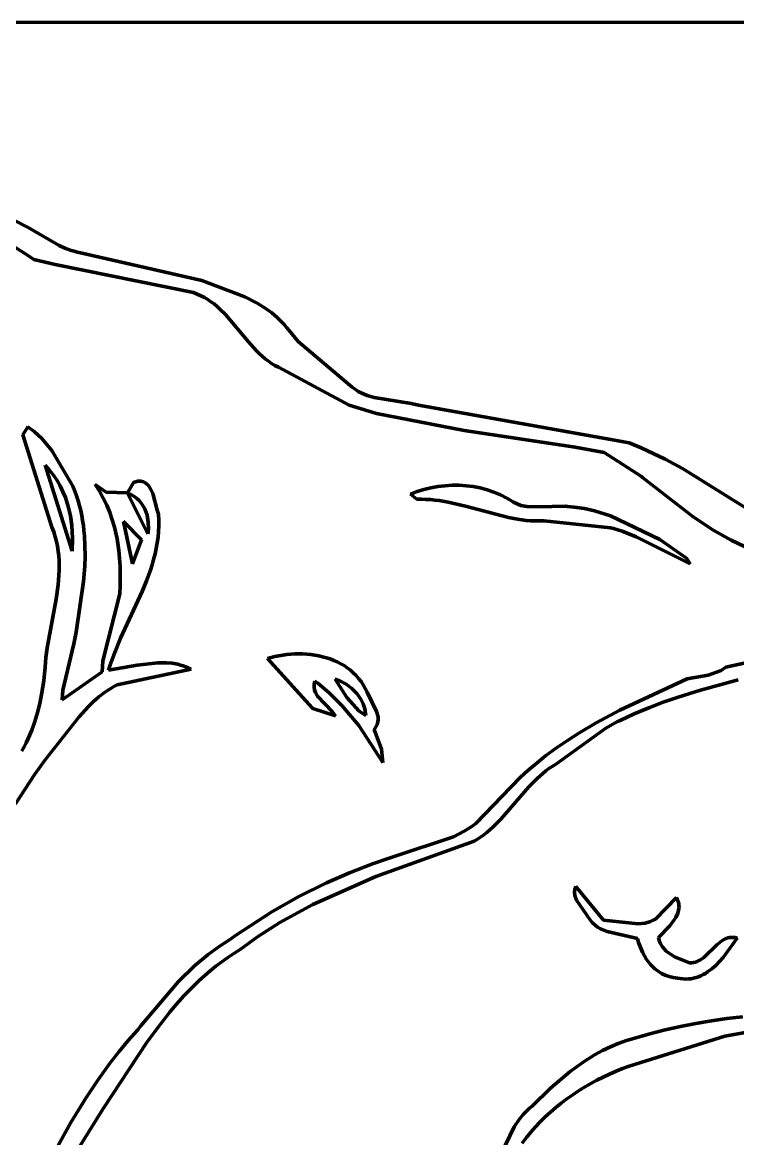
# Model space of a CAD drawing. Header units: millimetres. Extents: x 0 to 15.3, y 0 to 17.7.
# Drawn here: x 3.131 to 4.762, y 15.106 to 17.653 of the extents above; entities that cross this region are included whole.
import ezdxf

# ---------------------------------------------------------------- set-up
doc = ezdxf.new("R2010")
doc.units = ezdxf.units.MM
doc.layers.add('color#0a0a0aff', color=7, linetype='CONTINUOUS', lineweight=100)
doc.layers.add('color#ffffffff', color=7, linetype='CONTINUOUS', lineweight=100)

msp = doc.modelspace()

# ---------------------------------------------------------------- linework, layer by layer
at = {"layer": 'color#0a0a0aff'}
for p, q in [((3.1117, 17.2016), (3.1444, 17.1844)), ((3.1444, 17.1844), (3.215, 17.1436)), ((3.215, 17.1436), (3.2285, 17.1376)), ((3.1407, 17.1232), (3.1142, 17.1395)), ((3.1575, 17.1116), (3.1407, 17.1232)), ((3.2285, 17.1376), (3.2424, 17.1325)), ((3.2424, 17.1325), (3.2495, 17.1303)), ((3.2495, 17.1303), (3.2567, 17.1285)), ((3.2567, 17.1285), (3.2641, 17.1269)), ((3.2641, 17.1269), (3.5409, 17.0639)), ((3.2066, 17.1001), (3.1575, 17.1116)), ((3.5213, 17.036), (3.2066, 17.1001)), ((3.5409, 17.0639), (3.6386, 17.0268)), ((3.5301, 17.0328), (3.5213, 17.036)), ((3.5384, 17.0291), (3.5301, 17.0328)), ((3.5464, 17.025), (3.5384, 17.0291)), ((3.554, 17.0204), (3.5464, 17.025)), ((3.5613, 17.0154), (3.554, 17.0204)), ((3.5684, 17.0101), (3.5613, 17.0154)), ((3.6386, 17.0268), (3.667, 17.0119)), ((3.5752, 17.0044), (3.5684, 17.0101)), ((3.5818, 16.9985), (3.5752, 17.0044)), ((3.5943, 16.9858), (3.5818, 16.9985)), ((3.667, 17.0119), (3.6871, 16.9991)), ((3.6871, 16.9991), (3.6999, 16.9896)), ((3.6999, 16.9896), (3.7121, 16.9793)), ((3.6469, 16.9234), (3.5943, 16.9858)), ((3.7121, 16.9793), (3.7237, 16.9681)), ((3.7237, 16.9681), (3.7292, 16.9622)), ((3.7292, 16.9622), (3.7345, 16.956)), ((3.7345, 16.956), (3.7396, 16.9496)), ((3.7396, 16.9496), (3.7605, 16.9248)), ((3.6653, 16.9034), (3.6469, 16.9234)), ((3.7605, 16.9248), (3.8789, 16.8245)), ((3.6717, 16.8971), (3.6653, 16.9034)), ((3.6783, 16.8911), (3.6717, 16.8971)), ((3.6852, 16.8853), (3.6783, 16.8911)), ((3.6923, 16.8798), (3.6852, 16.8853)), ((3.6997, 16.8747), (3.6923, 16.8798)), ((3.7074, 16.87), (3.6997, 16.8747)), ((3.7154, 16.8657), (3.7074, 16.87)), ((3.8767, 16.779), (3.7154, 16.8657)), ((3.8789, 16.8245), (3.8833, 16.8207)), ((3.8833, 16.8207), (3.8878, 16.8171)), ((3.8878, 16.8171), (3.8972, 16.8108)), ((3.8972, 16.8108), (3.9071, 16.8056)), ((3.9071, 16.8056), (3.9173, 16.8013)), ((3.9173, 16.8013), (3.9333, 16.7964)), ((3.9333, 16.7964), (4.0178, 16.783)), ((3.9388, 16.7605), (3.8767, 16.779)), ((4.139, 16.7212), (3.9388, 16.7605)), ((4.0178, 16.783), (4.0342, 16.7795)), ((4.0342, 16.7795), (4.4815, 16.6997)), ((3.1326, 16.7115), (3.1437, 16.7297)), ((3.199, 16.5007), (3.1326, 16.7115)), ((3.1437, 16.7297), (3.1581, 16.719)), ((3.1581, 16.719), (3.1757, 16.7031)), ((4.3921, 16.6837), (4.139, 16.7212)), ((3.1757, 16.7031), (3.1988, 16.6762)), ((4.4815, 16.6997), (4.5145, 16.6932)), ((4.5145, 16.6932), (4.5423, 16.6817)), ((3.1988, 16.6762), (3.2467, 16.5941)), ((4.4578, 16.6713), (4.3921, 16.6837)), ((4.5427, 16.6165), (4.4578, 16.6713)), ((4.5423, 16.6817), (4.5697, 16.6692)), ((4.5697, 16.6692), (4.5966, 16.6559)), ((3.1837, 16.6422), (3.2448, 16.4464)), ((3.1936, 16.6312), (3.1837, 16.6422)), ((4.5966, 16.6559), (4.6363, 16.6346)), ((4.6363, 16.6346), (4.8276, 16.5152)), ((3.2026, 16.6196), (3.1936, 16.6312)), ((3.2106, 16.6075), (3.2026, 16.6196)), ((3.2178, 16.5949), (3.2106, 16.6075)), ((4.5456, 16.6143), (4.5427, 16.6165)), ((4.6609, 16.5241), (4.5456, 16.6143)), ((3.2241, 16.5818), (3.2178, 16.5949)), ((3.2467, 16.5941), (3.251, 16.5832)), ((3.251, 16.5832), (3.255, 16.5722)), ((3.3072, 16.5832), (3.2974, 16.5986)), ((3.2974, 16.5986), (3.3224, 16.5811)), ((3.316, 16.5674), (3.3072, 16.5832)), ((3.3713, 16.5796), (3.3856, 16.6033)), ((3.3856, 16.6033), (3.3899, 16.6047)), ((3.3899, 16.6047), (3.3939, 16.6055)), ((3.3939, 16.6055), (3.3977, 16.6059)), ((3.3977, 16.6059), (3.4012, 16.6058)), ((3.4012, 16.6058), (3.4045, 16.6052)), ((3.4045, 16.6052), (3.4076, 16.6042)), ((3.4076, 16.6042), (3.4105, 16.6029)), ((3.4105, 16.6029), (3.4132, 16.6012)), ((3.4132, 16.6012), (3.4156, 16.5991)), ((3.4156, 16.5991), (3.418, 16.5968)), ((3.418, 16.5968), (3.4201, 16.5942)), ((3.4201, 16.5942), (3.4239, 16.5882)), ((3.4239, 16.5882), (3.4287, 16.5779)), ((4.0164, 16.5763), (4.0316, 16.582)), ((4.0316, 16.582), (4.0471, 16.5867)), ((4.0471, 16.5867), (4.0629, 16.5906)), ((4.0629, 16.5906), (4.0789, 16.5935)), ((4.0789, 16.5935), (4.095, 16.5954)), ((4.095, 16.5954), (4.1112, 16.5964)), ((4.1112, 16.5964), (4.1274, 16.5965)), ((4.1274, 16.5965), (4.1435, 16.5955)), ((4.1435, 16.5955), (4.1595, 16.5934)), ((4.1595, 16.5934), (4.1754, 16.5904)), ((4.1754, 16.5904), (4.191, 16.5863)), ((4.191, 16.5863), (4.2063, 16.5811)), ((3.2296, 16.5684), (3.2241, 16.5818)), ((3.2362, 16.5477), (3.2296, 16.5684)), ((3.255, 16.5722), (3.2585, 16.5611)), ((3.2585, 16.5611), (3.2617, 16.5499)), ((3.3237, 16.5512), (3.316, 16.5674)), ((3.3224, 16.5811), (3.3713, 16.5796)), ((3.3715, 16.5781), (3.4174, 16.4857)), ((3.3789, 16.5753), (3.3715, 16.5781)), ((3.3857, 16.5716), (3.3789, 16.5753)), ((3.3919, 16.5671), (3.3857, 16.5716)), ((3.3974, 16.5618), (3.3919, 16.5671)), ((3.4046, 16.5528), (3.3974, 16.5618)), ((3.4287, 16.5779), (3.4391, 16.54)), ((4.0311, 16.5646), (4.0164, 16.5763)), ((4.0413, 16.5647), (4.0311, 16.5646)), ((4.0516, 16.5644), (4.0413, 16.5647)), ((4.0617, 16.5638), (4.0516, 16.5644)), ((4.0718, 16.5627), (4.0617, 16.5638)), ((4.0819, 16.5614), (4.0718, 16.5627)), ((4.1019, 16.5579), (4.0819, 16.5614)), ((4.1415, 16.5485), (4.1019, 16.5579)), ((4.2063, 16.5811), (4.2213, 16.5748)), ((4.2213, 16.5748), (4.2359, 16.5674)), ((4.2359, 16.5674), (4.243, 16.5633)), ((4.243, 16.5633), (4.247, 16.5604)), ((4.247, 16.5604), (4.2511, 16.5579)), ((4.2511, 16.5579), (4.2595, 16.5538)), ((3.2411, 16.5264), (3.2362, 16.5477)), ((3.2617, 16.5499), (3.2644, 16.5386)), ((3.2644, 16.5386), (3.2668, 16.5273)), ((3.3305, 16.5346), (3.3237, 16.5512)), ((3.3364, 16.5177), (3.3305, 16.5346)), ((3.4103, 16.5427), (3.4046, 16.5528)), ((3.4157, 16.5279), (3.4103, 16.5427)), ((3.4391, 16.54), (3.4417, 16.5304)), ((4.24, 16.5226), (4.1415, 16.5485)), ((4.2595, 16.5538), (4.2681, 16.5507)), ((4.2681, 16.5507), (4.2814, 16.548)), ((4.2814, 16.548), (4.3089, 16.5471)), ((4.3089, 16.5471), (4.3696, 16.5486)), ((4.3696, 16.5486), (4.3741, 16.548)), ((4.3741, 16.548), (4.3898, 16.5468)), ((4.3898, 16.5468), (4.413, 16.5435)), ((4.413, 16.5435), (4.4357, 16.5384)), ((4.4357, 16.5384), (4.4726, 16.5266)), ((3.2443, 16.5048), (3.2411, 16.5264)), ((3.2668, 16.5273), (3.2688, 16.5159)), ((3.2688, 16.5159), (3.2705, 16.5045)), ((3.3414, 16.5006), (3.3364, 16.5177)), ((3.3622, 16.5139), (3.3825, 16.4171)), ((3.4027, 16.4719), (3.3622, 16.5139)), ((3.4186, 16.5124), (3.4157, 16.5279)), ((3.4189, 16.4969), (3.4186, 16.5124)), ((3.4417, 16.5304), (3.4424, 16.517)), ((3.4424, 16.517), (3.4424, 16.5038)), ((4.2599, 16.519), (4.24, 16.5226)), ((4.28, 16.5164), (4.2599, 16.519)), ((4.2902, 16.5156), (4.28, 16.5164)), ((4.3003, 16.5152), (4.2902, 16.5156)), ((4.3106, 16.5151), (4.3003, 16.5152)), ((4.3209, 16.5155), (4.3106, 16.5151)), ((4.4723, 16.4993), (4.3209, 16.5155)), ((4.4726, 16.5266), (4.5849, 16.4728)), ((4.7081, 16.4934), (4.6609, 16.5241)), ((3.203, 16.4899), (3.199, 16.5007)), ((3.2064, 16.479), (3.203, 16.4899)), ((3.2459, 16.4756), (3.2443, 16.5048)), ((3.2705, 16.5045), (3.2719, 16.493)), ((3.2719, 16.493), (3.2729, 16.4815)), ((3.2729, 16.4815), (3.2742, 16.4584)), ((3.3474, 16.4744), (3.3414, 16.5006)), ((3.4174, 16.4857), (3.4189, 16.4969)), ((3.4418, 16.4907), (3.4407, 16.4778)), ((3.4424, 16.5038), (3.4418, 16.4907)), ((4.4791, 16.4976), (4.4723, 16.4993)), ((4.4989, 16.4916), (4.4791, 16.4976)), ((4.5308, 16.4786), (4.4989, 16.4916)), ((4.7473, 16.4713), (4.7081, 16.4934)), ((3.2092, 16.4682), (3.2064, 16.479)), ((3.2114, 16.4573), (3.2092, 16.4682)), ((3.2131, 16.4464), (3.2114, 16.4573)), ((3.2448, 16.4464), (3.2459, 16.4756)), ((3.2742, 16.4584), (3.2744, 16.4351)), ((3.3515, 16.4478), (3.3474, 16.4744)), ((3.3825, 16.4171), (3.4027, 16.4719)), ((3.4389, 16.465), (3.4367, 16.4523)), ((3.4407, 16.4778), (3.4389, 16.465)), ((4.6543, 16.4172), (4.5308, 16.4786)), ((4.5849, 16.4728), (4.6457, 16.4304)), ((4.7776, 16.4565), (4.7473, 16.4713)), ((3.2143, 16.4354), (3.2131, 16.4464)), ((3.215, 16.4245), (3.2143, 16.4354)), ((3.2744, 16.4351), (3.2736, 16.4118)), ((3.3545, 16.4119), (3.3515, 16.4478)), ((3.434, 16.4398), (3.4308, 16.4274)), ((3.4367, 16.4523), (3.434, 16.4398)), ((4.6457, 16.4304), (4.6543, 16.4172)), ((3.2153, 16.4135), (3.215, 16.4245)), ((3.2152, 16.4025), (3.2153, 16.4135)), ((3.2736, 16.4118), (3.271, 16.3768)), ((3.3545, 16.3668), (3.3545, 16.4119)), ((3.4273, 16.415), (3.4233, 16.4027)), ((3.4308, 16.4274), (3.4273, 16.415)), ((3.2129, 16.3695), (3.2147, 16.3915)), ((3.2147, 16.3915), (3.2152, 16.4025)), ((3.4145, 16.3784), (3.4047, 16.3544)), ((3.4233, 16.4027), (3.4145, 16.3784)), ((3.2082, 16.3363), (3.2129, 16.3695)), ((3.271, 16.3768), (3.254, 16.2617)), ((3.3534, 16.3488), (3.3545, 16.3668)), ((3.4047, 16.3544), (3.3555, 16.2473)), ((3.1879, 16.2258), (3.2082, 16.3363)), ((3.3149, 16.1958), (3.3534, 16.3488)), ((3.254, 16.2617), (3.2491, 16.2348)), ((3.1851, 16.2037), (3.1879, 16.2258)), ((3.2491, 16.2348), (3.2234, 16.1289)), ((3.3555, 16.2473), (3.3405, 16.2113)), ((4.7356, 16.1814), (4.9503, 16.2283)), ((3.1833, 16.1818), (3.1851, 16.2037)), ((3.3405, 16.2113), (3.3316, 16.187)), ((3.6904, 16.2011), (3.6988, 16.2036)), ((3.7924, 16.089), (3.6904, 16.2011)), ((3.6988, 16.2036), (3.7074, 16.2057)), ((3.7074, 16.2057), (3.7162, 16.2075)), ((3.7162, 16.2075), (3.7251, 16.209)), ((3.7251, 16.209), (3.7341, 16.2102)), ((3.7341, 16.2102), (3.7432, 16.2111)), ((3.7432, 16.2111), (3.7523, 16.2116)), ((3.7523, 16.2116), (3.7615, 16.2118)), ((3.7615, 16.2118), (3.7707, 16.2116)), ((3.7707, 16.2116), (3.7799, 16.2111)), ((3.7799, 16.2111), (3.789, 16.2103)), ((3.789, 16.2103), (3.798, 16.209)), ((3.798, 16.209), (3.807, 16.2074)), ((3.807, 16.2074), (3.8159, 16.2054)), ((3.8159, 16.2054), (3.8245, 16.203)), ((3.8245, 16.203), (3.8331, 16.2002)), ((3.8331, 16.2002), (3.8414, 16.197)), ((3.1802, 16.1505), (3.1833, 16.1818)), ((3.3131, 16.1705), (3.3149, 16.1958)), ((3.3316, 16.187), (3.3277, 16.1747)), ((3.3277, 16.1747), (3.3932, 16.186)), ((3.5165, 16.1766), (3.3475, 16.1409)), ((3.3932, 16.186), (3.44, 16.1915)), ((3.44, 16.1915), (3.4598, 16.1915)), ((3.4598, 16.1915), (3.4728, 16.1903)), ((3.4728, 16.1903), (3.4856, 16.188)), ((3.4856, 16.188), (3.4919, 16.1864)), ((3.4919, 16.1864), (3.4982, 16.1845)), ((3.4982, 16.1845), (3.5044, 16.1822)), ((3.5044, 16.1822), (3.5105, 16.1796)), ((3.5105, 16.1796), (3.5165, 16.1766)), ((3.8414, 16.197), (3.8495, 16.1934)), ((3.8495, 16.1934), (3.8574, 16.1894)), ((3.8574, 16.1894), (3.865, 16.1849)), ((3.865, 16.1849), (3.8723, 16.18)), ((3.8723, 16.18), (3.8793, 16.1747)), ((3.8793, 16.1747), (3.8859, 16.1689)), ((4.7248, 16.1738), (4.7356, 16.1814)), ((3.1754, 16.1191), (3.1802, 16.1505)), ((3.2223, 16.1069), (3.3131, 16.1705)), ((3.7986, 16.1497), (3.7976, 16.146)), ((3.8052, 16.1446), (3.7986, 16.1497)), ((3.8446, 16.154), (3.871, 16.1121)), ((3.8555, 16.1502), (3.8446, 16.154)), ((3.8696, 16.1427), (3.8555, 16.1502)), ((3.8859, 16.1689), (3.8922, 16.1627)), ((3.8922, 16.1627), (3.8981, 16.1559)), ((3.8981, 16.1559), (3.9036, 16.1488)), ((4.4939, 16.0836), (4.6472, 16.1551)), ((4.6472, 16.1551), (4.6949, 16.1632)), ((4.7632, 16.1525), (4.6772, 16.1292)), ((4.6949, 16.1632), (4.7248, 16.1738)), ((3.2234, 16.1289), (3.2223, 16.1069)), ((3.3189, 16.1239), (3.3059, 16.114)), ((3.3257, 16.1286), (3.3189, 16.1239)), ((3.3328, 16.1329), (3.3257, 16.1286)), ((3.34, 16.137), (3.3328, 16.1329)), ((3.3475, 16.1409), (3.34, 16.137)), ((3.7969, 16.1424), (3.7966, 16.139)), ((3.7966, 16.139), (3.7966, 16.1357)), ((3.7966, 16.1357), (3.7976, 16.1293)), ((3.7976, 16.146), (3.7969, 16.1424)), ((3.7976, 16.1293), (3.7996, 16.1234)), ((3.7996, 16.1234), (3.8042, 16.1151)), ((3.8308, 16.1229), (3.8052, 16.1446)), ((3.8825, 16.1329), (3.8696, 16.1427)), ((3.8938, 16.1213), (3.8825, 16.1329)), ((3.9036, 16.1488), (3.9086, 16.1411)), ((3.9086, 16.1411), (3.9131, 16.1329)), ((3.9131, 16.1329), (3.9172, 16.1243)), ((3.9172, 16.1243), (3.939, 16.0805)), ((4.6772, 16.1292), (4.6263, 16.1132)), ((3.166, 16.0778), (3.1711, 16.0984)), ((3.1711, 16.0984), (3.1754, 16.1191)), ((3.2937, 16.1032), (3.282, 16.0917)), ((3.3059, 16.114), (3.2937, 16.1032)), ((3.8042, 16.1151), (3.8374, 16.0806)), ((3.8606, 16.0933), (3.8308, 16.1229)), ((3.871, 16.1121), (3.899, 16.0814)), ((3.9031, 16.1081), (3.8938, 16.1213)), ((3.9084, 16.0975), (3.9031, 16.1081)), ((4.5927, 16.1015), (4.5595, 16.0888)), ((4.6263, 16.1132), (4.5927, 16.1015)), ((3.1599, 16.0576), (3.166, 16.0778)), ((3.282, 16.0917), (3.2601, 16.0671)), ((3.7938, 16.0875), (3.7924, 16.089)), ((3.8454, 16.0701), (3.7938, 16.0875)), ((3.8374, 16.0806), (3.8454, 16.0701)), ((3.8984, 16.0481), (3.8606, 16.0933)), ((3.899, 16.0814), (3.9143, 16.0715)), ((3.9122, 16.0865), (3.9084, 16.0975)), ((3.9141, 16.0753), (3.9122, 16.0865)), ((3.9143, 16.0715), (3.9141, 16.0753)), ((3.939, 16.0805), (3.9423, 16.0684)), ((4.4398, 16.0545), (4.4939, 16.0836)), ((4.5266, 16.075), (4.5103, 16.0677)), ((4.5595, 16.0888), (4.5266, 16.075)), ((3.1528, 16.0377), (3.1599, 16.0576)), ((3.2601, 16.0671), (3.1831, 15.9698)), ((3.9535, 15.9637), (3.8984, 16.0481)), ((3.9392, 16.0479), (3.9376, 16.0451)), ((3.9405, 16.0507), (3.9392, 16.0479)), ((3.9422, 16.0565), (3.9405, 16.0507)), ((3.9427, 16.0624), (3.9422, 16.0565)), ((3.9423, 16.0684), (3.9427, 16.0624)), ((4.4001, 16.031), (4.4398, 16.0545)), ((4.4885, 16.0574), (4.4617, 16.0426)), ((4.4942, 16.06), (4.4885, 16.0574)), ((4.5103, 16.0677), (4.4942, 16.06)), ((3.1447, 16.0184), (3.1528, 16.0377)), ((3.9356, 16.0423), (3.9332, 16.0396)), ((3.9332, 16.0396), (3.9504, 15.9947)), ((3.9376, 16.0451), (3.9356, 16.0423)), ((4.4617, 16.0426), (4.3471, 15.9597)), ((4.3743, 16.0144), (4.4001, 16.031)), ((3.1303, 15.9905), (3.1354, 15.9996)), ((3.1354, 15.9996), (3.1402, 16.0089)), ((3.1402, 16.0089), (3.1447, 16.0184)), ((4.3243, 15.9789), (4.349, 15.9971)), ((4.349, 15.9971), (4.3743, 16.0144)), ((3.9504, 15.9947), (3.9535, 15.9637)), ((4.3002, 15.9597), (4.3243, 15.9789)), ((3.1831, 15.9698), (3.1599, 15.937)), ((4.2769, 15.9396), (4.2885, 15.9498)), ((4.2885, 15.9498), (4.3002, 15.9597)), ((4.332, 15.95), (4.3249, 15.9447)), ((4.3394, 15.955), (4.332, 15.95)), ((4.3471, 15.9597), (4.3394, 15.955)), ((3.1599, 15.937), (3.1161, 15.8693)), ((4.1651, 15.8248), (4.2655, 15.9291)), ((4.2655, 15.9291), (4.2769, 15.9396)), ((4.3048, 15.9275), (4.2862, 15.9086)), ((4.318, 15.9392), (4.3048, 15.9275)), ((4.3249, 15.9447), (4.318, 15.9392)), ((4.2862, 15.9086), (4.2223, 15.835)), ((4.1389, 15.8071), (4.1565, 15.8182)), ((4.1565, 15.8182), (4.1651, 15.8248)), ((4.2223, 15.835), (4.2037, 15.8162)), ((3.9765, 15.7484), (4.1143, 15.7946)), ((4.1143, 15.7946), (4.1389, 15.8071)), ((4.1763, 15.7939), (4.1689, 15.7889)), ((4.1835, 15.7991), (4.1763, 15.7939)), ((4.1904, 15.8046), (4.1835, 15.7991)), ((4.2037, 15.8162), (4.1904, 15.8046)), ((4.1612, 15.7842), (3.9376, 15.704)), ((4.1689, 15.7889), (4.1612, 15.7842)), ((3.9297, 15.7328), (3.97, 15.7461)), ((3.97, 15.7461), (3.9765, 15.7484)), ((3.8769, 15.7125), (3.9297, 15.7328)), ((3.9376, 15.704), (3.7933, 15.6398)), ((3.8251, 15.6897), (3.8769, 15.7125)), ((3.7619, 15.658), (3.8251, 15.6897)), ((4.3906, 15.6688), (4.3913, 15.6748)), ((4.3912, 15.6602), (4.3906, 15.6688)), ((4.3913, 15.6748), (4.3931, 15.681)), ((4.3931, 15.681), (4.4564, 15.6045)), ((3.7004, 15.623), (3.7619, 15.658)), ((3.7933, 15.6398), (3.7188, 15.5987)), ((4.3946, 15.6495), (4.3912, 15.6602)), ((4.4254, 15.6058), (4.3946, 15.6495)), ((4.5752, 15.6066), (4.6226, 15.6556)), ((4.6226, 15.6556), (4.6245, 15.652)), ((4.6245, 15.652), (4.6261, 15.6484)), ((4.6261, 15.6484), (4.6272, 15.6448)), ((4.6272, 15.6448), (4.628, 15.6412)), ((4.628, 15.6412), (4.6284, 15.6377)), ((3.6172, 15.5692), (3.7004, 15.623)), ((4.6258, 15.6203), (4.6213, 15.6103)), ((4.6277, 15.6272), (4.6258, 15.6203)), ((4.6285, 15.6342), (4.6277, 15.6272)), ((4.6284, 15.6377), (4.6285, 15.6342)), ((3.7188, 15.5987), (3.6676, 15.566)), ((4.4306, 15.5991), (4.4254, 15.6058)), ((4.4365, 15.5933), (4.4306, 15.5991)), ((4.4429, 15.5885), (4.4365, 15.5933)), ((4.4564, 15.6045), (4.5352, 15.5955)), ((4.5352, 15.5955), (4.5515, 15.5977)), ((4.5515, 15.5977), (4.5635, 15.6012)), ((4.5635, 15.6012), (4.5713, 15.6046)), ((4.5713, 15.6046), (4.5752, 15.6066)), ((4.6078, 15.5915), (4.5816, 15.5649)), ((4.6213, 15.6103), (4.6078, 15.5915)), ((3.6056, 15.5612), (3.6172, 15.5692)), ((3.6676, 15.566), (3.6282, 15.5375)), ((4.4498, 15.5844), (4.4429, 15.5885)), ((4.4648, 15.5781), (4.4498, 15.5844)), ((4.5335, 15.5623), (4.4648, 15.5781)), ((4.5816, 15.5649), (4.5832, 15.558)), ((4.7612, 15.5632), (4.7291, 15.5192)), ((4.736, 15.5623), (4.7398, 15.5637)), ((4.7398, 15.5637), (4.7437, 15.5646)), ((4.7437, 15.5646), (4.7478, 15.565)), ((4.7478, 15.565), (4.7521, 15.5649)), ((4.7521, 15.5649), (4.7565, 15.5643)), ((4.7565, 15.5643), (4.7612, 15.5632)), ((3.5551, 15.526), (3.5798, 15.5443)), ((3.5798, 15.5443), (3.6056, 15.5612)), ((4.536, 15.5532), (4.5335, 15.5623)), ((4.5449, 15.5311), (4.536, 15.5532)), ((4.5832, 15.558), (4.5856, 15.5518)), ((4.5856, 15.5518), (4.5906, 15.5433)), ((4.5906, 15.5433), (4.5991, 15.5337)), ((4.685, 15.5191), (4.715, 15.5478)), ((4.715, 15.5478), (4.7251, 15.5563)), ((4.7251, 15.5563), (4.7287, 15.5586)), ((4.7287, 15.5586), (4.7322, 15.5606)), ((4.7322, 15.5606), (4.736, 15.5623)), ((3.5238, 15.4997), (3.5551, 15.526)), ((3.5997, 15.5192), (3.586, 15.5094)), ((3.6137, 15.5285), (3.5997, 15.5192)), ((3.6282, 15.5375), (3.6137, 15.5285)), ((4.5546, 15.5146), (4.5449, 15.5311)), ((4.5633, 15.5034), (4.5546, 15.5146)), ((4.5991, 15.5337), (4.6182, 15.5207)), ((4.6182, 15.5207), (4.6524, 15.507)), ((4.6739, 15.5119), (4.6777, 15.514)), ((4.6777, 15.514), (4.685, 15.5191)), ((4.7291, 15.5192), (4.7122, 15.5011)), ((3.4871, 15.464), (3.5238, 15.4997)), ((3.5598, 15.4887), (3.5471, 15.4778)), ((3.5727, 15.4992), (3.5598, 15.4887)), ((3.586, 15.5094), (3.5727, 15.4992)), ((4.5733, 15.4935), (4.5633, 15.5034)), ((4.5806, 15.4878), (4.5733, 15.4935)), ((4.5884, 15.4828), (4.5806, 15.4878)), ((4.6524, 15.507), (4.657, 15.5071)), ((4.657, 15.5071), (4.6615, 15.5076)), ((4.6615, 15.5076), (4.6658, 15.5087)), ((4.6658, 15.5087), (4.6699, 15.5101)), ((4.6699, 15.5101), (4.6739, 15.5119)), ((4.703, 15.4931), (4.6934, 15.486)), ((4.7122, 15.5011), (4.703, 15.4931)), ((3.4008, 15.3623), (3.4871, 15.464)), ((3.5348, 15.4666), (3.5228, 15.4551)), ((3.5471, 15.4778), (3.5348, 15.4666)), ((4.5968, 15.4786), (4.5884, 15.4828)), ((4.6057, 15.4754), (4.5968, 15.4786)), ((4.6151, 15.4732), (4.6057, 15.4754)), ((4.625, 15.472), (4.6151, 15.4732)), ((4.6314, 15.4708), (4.625, 15.472)), ((4.6378, 15.4701), (4.6314, 15.4708)), ((4.6439, 15.4698), (4.6378, 15.4701)), ((4.65, 15.47), (4.6439, 15.4698)), ((4.6559, 15.4707), (4.65, 15.47)), ((4.6616, 15.4718), (4.6559, 15.4707)), ((4.6673, 15.4733), (4.6616, 15.4718)), ((4.6728, 15.4752), (4.6673, 15.4733)), ((4.6781, 15.4774), (4.6728, 15.4752)), ((4.6833, 15.4799), (4.6781, 15.4774)), ((4.6885, 15.4828), (4.6833, 15.4799)), ((4.6934, 15.486), (4.6885, 15.4828)), ((3.5111, 15.4433), (3.4997, 15.4312)), ((3.5228, 15.4551), (3.5111, 15.4433)), ((3.4885, 15.4188), (3.4776, 15.4062)), ((3.4997, 15.4312), (3.4885, 15.4188)), ((3.4669, 15.3934), (3.4461, 15.3672)), ((3.4776, 15.4062), (3.4669, 15.3934)), ((3.3946, 15.3542), (3.4008, 15.3623)), ((3.4461, 15.3672), (3.4162, 15.3266)), ((4.5968, 15.3539), (4.6318, 15.3618)), ((4.6318, 15.3618), (4.6669, 15.3687)), ((4.6669, 15.3687), (4.7022, 15.3746)), ((4.7022, 15.3746), (4.7376, 15.3795)), ((4.7376, 15.3795), (4.7732, 15.3836)), ((3.3729, 15.3297), (3.3946, 15.3542)), ((4.5087, 15.3295), (4.5277, 15.3349)), ((4.7328, 15.3392), (4.5147, 15.2708)), ((4.5277, 15.3349), (4.5622, 15.345)), ((4.5622, 15.345), (4.5968, 15.3539)), ((4.7838, 15.3489), (4.7328, 15.3392)), ((3.4162, 15.3266), (3.3146, 15.1729)), ((3.3521, 15.3045), (3.3729, 15.3297)), ((4.4544, 15.3069), (4.472, 15.3154)), ((4.472, 15.3154), (4.4901, 15.3229)), ((4.4901, 15.3229), (4.5087, 15.3295)), ((3.332, 15.2788), (3.3521, 15.3045)), ((4.4124, 15.2821), (4.4373, 15.2976)), ((4.4373, 15.2976), (4.4544, 15.3069)), ((3.3033, 15.2391), (3.332, 15.2788)), ((4.3356, 15.221), (4.3806, 15.2592)), ((4.3806, 15.2592), (4.4124, 15.2821)), ((4.485, 15.2595), (4.4703, 15.2531)), ((4.4998, 15.2654), (4.485, 15.2595)), ((4.5147, 15.2708), (4.4998, 15.2654)), ((3.2761, 15.1984), (3.3033, 15.2391)), ((4.4415, 15.2391), (4.4273, 15.2315)), ((4.4558, 15.2463), (4.4415, 15.2391)), ((4.4703, 15.2531), (4.4558, 15.2463)), ((4.2934, 15.1801), (4.3356, 15.221)), ((4.3997, 15.2149), (4.3862, 15.206)), ((4.4134, 15.2234), (4.3997, 15.2149)), ((4.4273, 15.2315), (4.4134, 15.2234)), ((3.2418, 15.1428), (3.2761, 15.1984)), ((4.3602, 15.187), (4.3477, 15.1769)), ((4.3731, 15.1967), (4.3602, 15.187)), ((4.3862, 15.206), (4.3731, 15.1967)), ((3.3146, 15.1729), (3.2393, 15.0505)), ((4.2644, 15.1496), (4.2731, 15.1605)), ((4.2731, 15.1605), (4.2827, 15.1707)), ((4.2827, 15.1707), (4.2879, 15.1755)), ((4.2879, 15.1755), (4.2934, 15.1801)), ((4.3237, 15.1555), (4.3123, 15.1443)), ((4.3356, 15.1664), (4.3237, 15.1555)), ((4.3477, 15.1769), (4.3356, 15.1664)), ((3.1712, 15.0137), (3.2418, 15.1428)), ((4.213, 15.0506), (4.2529, 15.1324)), ((4.2529, 15.1324), (4.2644, 15.1496)), ((4.3013, 15.1327), (4.2908, 15.1207)), ((4.3123, 15.1443), (4.3013, 15.1327)), ((4.2806, 15.1083), (4.271, 15.0957)), ((4.2908, 15.1207), (4.2806, 15.1083))]:
    msp.add_line(p, q, dxfattribs=at)
at = {"layer": 'color#ffffffff'}
for p, q in [((0, 17.6528), (15.2917, 17.6528)), ((3.1444, 17.1844), (3.1117, 17.2016)), ((3.215, 17.1436), (3.1444, 17.1844)), ((3.2285, 17.1376), (3.215, 17.1436)), ((3.1142, 17.1395), (3.1407, 17.1232)), ((3.1407, 17.1232), (3.1575, 17.1116)), ((3.2424, 17.1325), (3.2285, 17.1376)), ((3.2495, 17.1303), (3.2424, 17.1325)), ((3.2567, 17.1285), (3.2495, 17.1303)), ((3.2641, 17.1269), (3.2567, 17.1285)), ((3.5409, 17.0639), (3.2641, 17.1269)), ((3.1575, 17.1116), (3.2066, 17.1001)), ((3.2066, 17.1001), (3.5213, 17.036)), ((3.6386, 17.0268), (3.5409, 17.0639)), ((3.5213, 17.036), (3.5301, 17.0328)), ((3.5301, 17.0328), (3.5384, 17.0291)), ((3.5384, 17.0291), (3.5464, 17.025)), ((3.5464, 17.025), (3.554, 17.0204)), ((3.554, 17.0204), (3.5613, 17.0154)), ((3.5613, 17.0154), (3.5684, 17.0101)), ((3.667, 17.0119), (3.6386, 17.0268)), ((3.5684, 17.0101), (3.5752, 17.0044)), ((3.5752, 17.0044), (3.5818, 16.9985)), ((3.5818, 16.9985), (3.5943, 16.9858)), ((3.6871, 16.9991), (3.667, 17.0119)), ((3.6999, 16.9896), (3.6871, 16.9991)), ((3.7121, 16.9793), (3.6999, 16.9896)), ((3.5943, 16.9858), (3.6469, 16.9234)), ((3.7237, 16.9681), (3.7121, 16.9793)), ((3.7292, 16.9622), (3.7237, 16.9681)), ((3.7345, 16.956), (3.7292, 16.9622)), ((3.7396, 16.9496), (3.7345, 16.956)), ((3.7605, 16.9248), (3.7396, 16.9496)), ((3.6469, 16.9234), (3.6653, 16.9034)), ((3.8789, 16.8245), (3.7605, 16.9248)), ((3.6653, 16.9034), (3.6717, 16.8971)), ((3.6717, 16.8971), (3.6783, 16.8911)), ((3.6783, 16.8911), (3.6852, 16.8853)), ((3.6852, 16.8853), (3.6923, 16.8798)), ((3.6923, 16.8798), (3.6997, 16.8747)), ((3.6997, 16.8747), (3.7074, 16.87)), ((3.7074, 16.87), (3.7154, 16.8657)), ((3.7154, 16.8657), (3.8767, 16.779)), ((3.8833, 16.8207), (3.8789, 16.8245)), ((3.8878, 16.8171), (3.8833, 16.8207)), ((3.8972, 16.8108), (3.8878, 16.8171)), ((3.9071, 16.8056), (3.8972, 16.8108)), ((3.9173, 16.8013), (3.9071, 16.8056)), ((3.9333, 16.7964), (3.9173, 16.8013)), ((4.0178, 16.783), (3.9333, 16.7964)), ((3.8767, 16.779), (3.9388, 16.7605)), ((3.9388, 16.7605), (4.139, 16.7212)), ((4.0342, 16.7795), (4.0178, 16.783)), ((4.4815, 16.6997), (4.0342, 16.7795)), ((3.1437, 16.7297), (3.1326, 16.7115)), ((3.1326, 16.7115), (3.199, 16.5007)), ((3.1581, 16.719), (3.1437, 16.7297)), ((3.1757, 16.7031), (3.1581, 16.719)), ((4.139, 16.7212), (4.3921, 16.6837)), ((3.1988, 16.6762), (3.1757, 16.7031)), ((4.5145, 16.6932), (4.4815, 16.6997)), ((4.5423, 16.6817), (4.5145, 16.6932)), ((3.2467, 16.5941), (3.1988, 16.6762)), ((4.3921, 16.6837), (4.4578, 16.6713)), ((4.4578, 16.6713), (4.5427, 16.6165)), ((4.5697, 16.6692), (4.5423, 16.6817)), ((4.5966, 16.6559), (4.5697, 16.6692)), ((3.1837, 16.6422), (3.1936, 16.6312)), ((3.2448, 16.4464), (3.1837, 16.6422)), ((4.6363, 16.6346), (4.5966, 16.6559)), ((4.8276, 16.5152), (4.6363, 16.6346)), ((3.1936, 16.6312), (3.2026, 16.6196)), ((3.2026, 16.6196), (3.2106, 16.6075)), ((3.2106, 16.6075), (3.2178, 16.5949)), ((4.5427, 16.6165), (4.5456, 16.6143)), ((4.5456, 16.6143), (4.6609, 16.5241)), ((3.2178, 16.5949), (3.2241, 16.5818)), ((3.251, 16.5832), (3.2467, 16.5941)), ((3.255, 16.5722), (3.251, 16.5832)), ((3.3224, 16.5811), (3.2974, 16.5986)), ((3.2974, 16.5986), (3.3072, 16.5832)), ((3.3072, 16.5832), (3.316, 16.5674)), ((3.3856, 16.6033), (3.3713, 16.5796)), ((3.3899, 16.6047), (3.3856, 16.6033)), ((3.3939, 16.6055), (3.3899, 16.6047)), ((3.3977, 16.6059), (3.3939, 16.6055)), ((3.4012, 16.6058), (3.3977, 16.6059)), ((3.4045, 16.6052), (3.4012, 16.6058)), ((3.4076, 16.6042), (3.4045, 16.6052)), ((3.4105, 16.6029), (3.4076, 16.6042)), ((3.4132, 16.6012), (3.4105, 16.6029)), ((3.4156, 16.5991), (3.4132, 16.6012)), ((3.418, 16.5968), (3.4156, 16.5991)), ((3.4201, 16.5942), (3.418, 16.5968)), ((3.4239, 16.5882), (3.4201, 16.5942)), ((3.4287, 16.5779), (3.4239, 16.5882)), ((4.0316, 16.582), (4.0164, 16.5763)), ((4.0471, 16.5867), (4.0316, 16.582)), ((4.0629, 16.5906), (4.0471, 16.5867)), ((4.0789, 16.5935), (4.0629, 16.5906)), ((4.095, 16.5954), (4.0789, 16.5935)), ((4.1112, 16.5964), (4.095, 16.5954)), ((4.1274, 16.5965), (4.1112, 16.5964)), ((4.1435, 16.5955), (4.1274, 16.5965)), ((4.1595, 16.5934), (4.1435, 16.5955)), ((4.1754, 16.5904), (4.1595, 16.5934)), ((4.191, 16.5863), (4.1754, 16.5904)), ((4.2063, 16.5811), (4.191, 16.5863)), ((3.2241, 16.5818), (3.2296, 16.5684)), ((3.2296, 16.5684), (3.2362, 16.5477)), ((3.2585, 16.5611), (3.255, 16.5722)), ((3.2617, 16.5499), (3.2585, 16.5611)), ((3.316, 16.5674), (3.3237, 16.5512)), ((3.3713, 16.5796), (3.3224, 16.5811)), ((3.3715, 16.5781), (3.3789, 16.5753)), ((3.4174, 16.4857), (3.3715, 16.5781)), ((3.3789, 16.5753), (3.3857, 16.5716)), ((3.3857, 16.5716), (3.3919, 16.5671)), ((3.3919, 16.5671), (3.3974, 16.5618)), ((3.3974, 16.5618), (3.4046, 16.5528)), ((3.4391, 16.54), (3.4287, 16.5779)), ((4.0164, 16.5763), (4.0311, 16.5646)), ((4.0311, 16.5646), (4.0413, 16.5647)), ((4.0413, 16.5647), (4.0516, 16.5644)), ((4.0516, 16.5644), (4.0617, 16.5638)), ((4.0617, 16.5638), (4.0718, 16.5627)), ((4.0718, 16.5627), (4.0819, 16.5614)), ((4.0819, 16.5614), (4.1019, 16.5579)), ((4.1019, 16.5579), (4.1415, 16.5485)), ((4.2213, 16.5748), (4.2063, 16.5811)), ((4.2359, 16.5674), (4.2213, 16.5748)), ((4.243, 16.5633), (4.2359, 16.5674)), ((4.247, 16.5604), (4.243, 16.5633)), ((4.2511, 16.5579), (4.247, 16.5604)), ((4.2595, 16.5538), (4.2511, 16.5579)), ((3.2362, 16.5477), (3.2411, 16.5264)), ((3.2644, 16.5386), (3.2617, 16.5499)), ((3.2668, 16.5273), (3.2644, 16.5386)), ((3.3237, 16.5512), (3.3305, 16.5346)), ((3.3305, 16.5346), (3.3364, 16.5177)), ((3.4046, 16.5528), (3.4103, 16.5427)), ((3.4103, 16.5427), (3.4157, 16.5279)), ((3.4417, 16.5304), (3.4391, 16.54)), ((4.1415, 16.5485), (4.24, 16.5226)), ((4.2681, 16.5507), (4.2595, 16.5538)), ((4.2814, 16.548), (4.2681, 16.5507)), ((4.3089, 16.5471), (4.2814, 16.548)), ((4.3696, 16.5486), (4.3089, 16.5471)), ((4.3741, 16.548), (4.3696, 16.5486)), ((4.3898, 16.5468), (4.3741, 16.548)), ((4.413, 16.5435), (4.3898, 16.5468)), ((4.4357, 16.5384), (4.413, 16.5435)), ((4.4726, 16.5266), (4.4357, 16.5384)), ((3.2411, 16.5264), (3.2443, 16.5048)), ((3.2688, 16.5159), (3.2668, 16.5273)), ((3.2705, 16.5045), (3.2688, 16.5159)), ((3.3364, 16.5177), (3.3414, 16.5006)), ((3.3622, 16.5139), (3.4027, 16.4719)), ((3.3825, 16.4171), (3.3622, 16.5139)), ((3.4157, 16.5279), (3.4186, 16.5124)), ((3.4186, 16.5124), (3.4189, 16.4969)), ((3.4424, 16.517), (3.4417, 16.5304)), ((3.4424, 16.5038), (3.4424, 16.517)), ((4.24, 16.5226), (4.2599, 16.519)), ((4.2599, 16.519), (4.28, 16.5164)), ((4.28, 16.5164), (4.2902, 16.5156)), ((4.2902, 16.5156), (4.3003, 16.5152)), ((4.3003, 16.5152), (4.3106, 16.5151)), ((4.3106, 16.5151), (4.3209, 16.5155)), ((4.3209, 16.5155), (4.4723, 16.4993)), ((4.5849, 16.4728), (4.4726, 16.5266)), ((4.6609, 16.5241), (4.7081, 16.4934)), ((3.199, 16.5007), (3.203, 16.4899)), ((3.203, 16.4899), (3.2064, 16.479)), ((3.2443, 16.5048), (3.2459, 16.4756)), ((3.2719, 16.493), (3.2705, 16.5045)), ((3.2729, 16.4815), (3.2719, 16.493)), ((3.2742, 16.4584), (3.2729, 16.4815)), ((3.3414, 16.5006), (3.3474, 16.4744)), ((3.4189, 16.4969), (3.4174, 16.4857)), ((3.4407, 16.4778), (3.4418, 16.4907)), ((3.4418, 16.4907), (3.4424, 16.5038)), ((4.4723, 16.4993), (4.4791, 16.4976)), ((4.4791, 16.4976), (4.4989, 16.4916)), ((4.4989, 16.4916), (4.5308, 16.4786)), ((4.7081, 16.4934), (4.7473, 16.4713)), ((3.2064, 16.479), (3.2092, 16.4682)), ((3.2092, 16.4682), (3.2114, 16.4573)), ((3.2114, 16.4573), (3.2131, 16.4464)), ((3.2459, 16.4756), (3.2448, 16.4464)), ((3.2744, 16.4351), (3.2742, 16.4584)), ((3.3474, 16.4744), (3.3515, 16.4478)), ((3.4027, 16.4719), (3.3825, 16.4171)), ((3.4367, 16.4523), (3.4389, 16.465)), ((3.4389, 16.465), (3.4407, 16.4778)), ((4.5308, 16.4786), (4.6543, 16.4172)), ((4.6457, 16.4304), (4.5849, 16.4728)), ((4.7473, 16.4713), (4.7776, 16.4565)), ((3.2131, 16.4464), (3.2143, 16.4354)), ((3.2143, 16.4354), (3.215, 16.4245)), ((3.2736, 16.4118), (3.2744, 16.4351)), ((3.3515, 16.4478), (3.3545, 16.4119)), ((3.4308, 16.4274), (3.434, 16.4398)), ((3.434, 16.4398), (3.4367, 16.4523)), ((4.6543, 16.4172), (4.6457, 16.4304)), ((3.215, 16.4245), (3.2153, 16.4135)), ((3.2153, 16.4135), (3.2152, 16.4025)), ((3.271, 16.3768), (3.2736, 16.4118)), ((3.3545, 16.4119), (3.3545, 16.3668)), ((3.4233, 16.4027), (3.4273, 16.415)), ((3.4273, 16.415), (3.4308, 16.4274)), ((3.2147, 16.3915), (3.2129, 16.3695)), ((3.2152, 16.4025), (3.2147, 16.3915)), ((3.4047, 16.3544), (3.4145, 16.3784)), ((3.4145, 16.3784), (3.4233, 16.4027)), ((3.2129, 16.3695), (3.2082, 16.3363)), ((3.254, 16.2617), (3.271, 16.3768)), ((3.3545, 16.3668), (3.3534, 16.3488)), ((3.3555, 16.2473), (3.4047, 16.3544)), ((3.2082, 16.3363), (3.1879, 16.2258)), ((3.3534, 16.3488), (3.3149, 16.1958)), ((3.2491, 16.2348), (3.254, 16.2617)), ((3.1879, 16.2258), (3.1851, 16.2037)), ((3.2234, 16.1289), (3.2491, 16.2348)), ((3.3405, 16.2113), (3.3555, 16.2473)), ((4.9503, 16.2283), (4.7356, 16.1814)), ((3.1851, 16.2037), (3.1833, 16.1818)), ((3.3316, 16.187), (3.3405, 16.2113)), ((3.6988, 16.2036), (3.6904, 16.2011)), ((3.6904, 16.2011), (3.7924, 16.089)), ((3.7074, 16.2057), (3.6988, 16.2036)), ((3.7162, 16.2075), (3.7074, 16.2057)), ((3.7251, 16.209), (3.7162, 16.2075)), ((3.7341, 16.2102), (3.7251, 16.209)), ((3.7432, 16.2111), (3.7341, 16.2102)), ((3.7523, 16.2116), (3.7432, 16.2111)), ((3.7615, 16.2118), (3.7523, 16.2116)), ((3.7707, 16.2116), (3.7615, 16.2118)), ((3.7799, 16.2111), (3.7707, 16.2116)), ((3.789, 16.2103), (3.7799, 16.2111)), ((3.798, 16.209), (3.789, 16.2103)), ((3.807, 16.2074), (3.798, 16.209)), ((3.8159, 16.2054), (3.807, 16.2074)), ((3.8245, 16.203), (3.8159, 16.2054)), ((3.8331, 16.2002), (3.8245, 16.203)), ((3.8414, 16.197), (3.8331, 16.2002)), ((3.1833, 16.1818), (3.1802, 16.1505)), ((3.3149, 16.1958), (3.3131, 16.1705)), ((3.3277, 16.1747), (3.3316, 16.187)), ((3.3932, 16.186), (3.3277, 16.1747)), ((3.3475, 16.1409), (3.5165, 16.1766)), ((3.44, 16.1915), (3.3932, 16.186)), ((3.4598, 16.1915), (3.44, 16.1915)), ((3.4728, 16.1903), (3.4598, 16.1915)), ((3.4856, 16.188), (3.4728, 16.1903)), ((3.4919, 16.1864), (3.4856, 16.188)), ((3.4982, 16.1845), (3.4919, 16.1864)), ((3.5044, 16.1822), (3.4982, 16.1845)), ((3.5105, 16.1796), (3.5044, 16.1822)), ((3.5165, 16.1766), (3.5105, 16.1796)), ((3.8495, 16.1934), (3.8414, 16.197)), ((3.8574, 16.1894), (3.8495, 16.1934)), ((3.865, 16.1849), (3.8574, 16.1894)), ((3.8723, 16.18), (3.865, 16.1849)), ((3.8793, 16.1747), (3.8723, 16.18)), ((3.8859, 16.1689), (3.8793, 16.1747)), ((4.7356, 16.1814), (4.7248, 16.1738)), ((3.1802, 16.1505), (3.1754, 16.1191)), ((3.3131, 16.1705), (3.2223, 16.1069)), ((3.7976, 16.146), (3.7986, 16.1497)), ((3.7986, 16.1497), (3.8052, 16.1446)), ((3.8446, 16.154), (3.8555, 16.1502)), ((3.871, 16.1121), (3.8446, 16.154)), ((3.8555, 16.1502), (3.8696, 16.1427)), ((3.8922, 16.1627), (3.8859, 16.1689)), ((3.8981, 16.1559), (3.8922, 16.1627)), ((3.9036, 16.1488), (3.8981, 16.1559)), ((4.6472, 16.1551), (4.4939, 16.0836)), ((4.6949, 16.1632), (4.6472, 16.1551)), ((4.6772, 16.1292), (4.7632, 16.1525)), ((4.7248, 16.1738), (4.6949, 16.1632)), ((3.2223, 16.1069), (3.2234, 16.1289)), ((3.3059, 16.114), (3.3189, 16.1239)), ((3.3189, 16.1239), (3.3257, 16.1286)), ((3.3257, 16.1286), (3.3328, 16.1329)), ((3.3328, 16.1329), (3.34, 16.137)), ((3.34, 16.137), (3.3475, 16.1409)), ((3.7966, 16.139), (3.7969, 16.1424)), ((3.7966, 16.1357), (3.7966, 16.139)), ((3.7976, 16.1293), (3.7966, 16.1357)), ((3.7969, 16.1424), (3.7976, 16.146)), ((3.7996, 16.1234), (3.7976, 16.1293)), ((3.8042, 16.1151), (3.7996, 16.1234)), ((3.8052, 16.1446), (3.8308, 16.1229)), ((3.8696, 16.1427), (3.8825, 16.1329)), ((3.8825, 16.1329), (3.8938, 16.1213)), ((3.9086, 16.1411), (3.9036, 16.1488)), ((3.9131, 16.1329), (3.9086, 16.1411)), ((3.9172, 16.1243), (3.9131, 16.1329)), ((3.939, 16.0805), (3.9172, 16.1243)), ((4.6263, 16.1132), (4.6772, 16.1292)), ((3.1711, 16.0984), (3.166, 16.0778)), ((3.1754, 16.1191), (3.1711, 16.0984)), ((3.282, 16.0917), (3.2937, 16.1032)), ((3.2937, 16.1032), (3.3059, 16.114)), ((3.8374, 16.0806), (3.8042, 16.1151)), ((3.8308, 16.1229), (3.8606, 16.0933)), ((3.899, 16.0814), (3.871, 16.1121)), ((3.8938, 16.1213), (3.9031, 16.1081)), ((3.9031, 16.1081), (3.9084, 16.0975)), ((4.5595, 16.0888), (4.5927, 16.1015)), ((4.5927, 16.1015), (4.6263, 16.1132)), ((3.166, 16.0778), (3.1599, 16.0576)), ((3.2601, 16.0671), (3.282, 16.0917)), ((3.7924, 16.089), (3.7938, 16.0875)), ((3.7938, 16.0875), (3.8454, 16.0701)), ((3.8454, 16.0701), (3.8374, 16.0806)), ((3.8606, 16.0933), (3.8984, 16.0481)), ((3.9143, 16.0715), (3.899, 16.0814)), ((3.9084, 16.0975), (3.9122, 16.0865)), ((3.9122, 16.0865), (3.9141, 16.0753)), ((3.9141, 16.0753), (3.9143, 16.0715)), ((3.9423, 16.0684), (3.939, 16.0805)), ((4.4939, 16.0836), (4.4398, 16.0545)), ((4.5103, 16.0677), (4.5266, 16.075)), ((4.5266, 16.075), (4.5595, 16.0888)), ((3.1599, 16.0576), (3.1528, 16.0377)), ((3.1831, 15.9698), (3.2601, 16.0671)), ((3.8984, 16.0481), (3.9535, 15.9637)), ((3.9376, 16.0451), (3.9392, 16.0479)), ((3.9392, 16.0479), (3.9405, 16.0507)), ((3.9405, 16.0507), (3.9422, 16.0565)), ((3.9422, 16.0565), (3.9427, 16.0624)), ((3.9427, 16.0624), (3.9423, 16.0684)), ((4.4398, 16.0545), (4.4001, 16.031)), ((4.4617, 16.0426), (4.4885, 16.0574)), ((4.4885, 16.0574), (4.4942, 16.06)), ((4.4942, 16.06), (4.5103, 16.0677)), ((3.1528, 16.0377), (3.1447, 16.0184)), ((3.9332, 16.0396), (3.9356, 16.0423)), ((3.9504, 15.9947), (3.9332, 16.0396)), ((3.9356, 16.0423), (3.9376, 16.0451)), ((4.3471, 15.9597), (4.4617, 16.0426)), ((4.4001, 16.031), (4.3743, 16.0144)), ((3.1354, 15.9996), (3.1303, 15.9905)), ((3.1402, 16.0089), (3.1354, 15.9996)), ((3.1447, 16.0184), (3.1402, 16.0089)), ((4.349, 15.9971), (4.3243, 15.9789)), ((4.3743, 16.0144), (4.349, 15.9971)), ((3.9535, 15.9637), (3.9504, 15.9947)), ((4.3243, 15.9789), (4.3002, 15.9597)), ((3.1599, 15.937), (3.1831, 15.9698)), ((4.2885, 15.9498), (4.2769, 15.9396)), ((4.3002, 15.9597), (4.2885, 15.9498)), ((4.3249, 15.9447), (4.332, 15.95)), ((4.332, 15.95), (4.3394, 15.955)), ((4.3394, 15.955), (4.3471, 15.9597)), ((3.1161, 15.8693), (3.1599, 15.937)), ((4.2655, 15.9291), (4.1651, 15.8248)), ((4.2769, 15.9396), (4.2655, 15.9291)), ((4.2862, 15.9086), (4.3048, 15.9275)), ((4.3048, 15.9275), (4.318, 15.9392)), ((4.318, 15.9392), (4.3249, 15.9447)), ((4.2223, 15.835), (4.2862, 15.9086)), ((4.1565, 15.8182), (4.1389, 15.8071)), ((4.1651, 15.8248), (4.1565, 15.8182)), ((4.2037, 15.8162), (4.2223, 15.835)), ((4.1143, 15.7946), (3.9765, 15.7484)), ((4.1389, 15.8071), (4.1143, 15.7946)), ((4.1689, 15.7889), (4.1763, 15.7939)), ((4.1763, 15.7939), (4.1835, 15.7991)), ((4.1835, 15.7991), (4.1904, 15.8046)), ((4.1904, 15.8046), (4.2037, 15.8162)), ((3.9376, 15.704), (4.1612, 15.7842)), ((4.1612, 15.7842), (4.1689, 15.7889)), ((3.97, 15.7461), (3.9297, 15.7328)), ((3.9765, 15.7484), (3.97, 15.7461)), ((3.9297, 15.7328), (3.8769, 15.7125)), ((3.7933, 15.6398), (3.9376, 15.704)), ((3.8769, 15.7125), (3.8251, 15.6897)), ((3.8251, 15.6897), (3.7619, 15.658)), ((4.3913, 15.6748), (4.3906, 15.6688)), ((4.3906, 15.6688), (4.3912, 15.6602)), ((4.3931, 15.681), (4.3913, 15.6748)), ((4.4564, 15.6045), (4.3931, 15.681)), ((3.7619, 15.658), (3.7004, 15.623)), ((3.7188, 15.5987), (3.7933, 15.6398)), ((4.3912, 15.6602), (4.3946, 15.6495)), ((4.3946, 15.6495), (4.4254, 15.6058)), ((4.6226, 15.6556), (4.5752, 15.6066)), ((4.6245, 15.652), (4.6226, 15.6556)), ((4.6261, 15.6484), (4.6245, 15.652)), ((4.6272, 15.6448), (4.6261, 15.6484)), ((4.628, 15.6412), (4.6272, 15.6448)), ((4.6284, 15.6377), (4.628, 15.6412)), ((3.7004, 15.623), (3.6172, 15.5692)), ((4.6213, 15.6103), (4.6258, 15.6203)), ((4.6258, 15.6203), (4.6277, 15.6272)), ((4.6277, 15.6272), (4.6285, 15.6342)), ((4.6285, 15.6342), (4.6284, 15.6377)), ((3.6676, 15.566), (3.7188, 15.5987)), ((4.4254, 15.6058), (4.4306, 15.5991)), ((4.4306, 15.5991), (4.4365, 15.5933)), ((4.4365, 15.5933), (4.4429, 15.5885)), ((4.5352, 15.5955), (4.4564, 15.6045)), ((4.5515, 15.5977), (4.5352, 15.5955)), ((4.5635, 15.6012), (4.5515, 15.5977)), ((4.5713, 15.6046), (4.5635, 15.6012)), ((4.5752, 15.6066), (4.5713, 15.6046)), ((4.5816, 15.5649), (4.6078, 15.5915)), ((4.6078, 15.5915), (4.6213, 15.6103)), ((3.6172, 15.5692), (3.6056, 15.5612)), ((3.6282, 15.5375), (3.6676, 15.566)), ((4.4429, 15.5885), (4.4498, 15.5844)), ((4.4498, 15.5844), (4.4648, 15.5781)), ((4.4648, 15.5781), (4.5335, 15.5623)), ((4.5832, 15.558), (4.5816, 15.5649)), ((4.7291, 15.5192), (4.7612, 15.5632)), ((4.7398, 15.5637), (4.736, 15.5623)), ((4.7437, 15.5646), (4.7398, 15.5637)), ((4.7478, 15.565), (4.7437, 15.5646)), ((4.7521, 15.5649), (4.7478, 15.565)), ((4.7565, 15.5643), (4.7521, 15.5649)), ((4.7612, 15.5632), (4.7565, 15.5643)), ((3.5798, 15.5443), (3.5551, 15.526)), ((3.6056, 15.5612), (3.5798, 15.5443)), ((4.5335, 15.5623), (4.536, 15.5532)), ((4.536, 15.5532), (4.5449, 15.5311)), ((4.5856, 15.5518), (4.5832, 15.558)), ((4.5906, 15.5433), (4.5856, 15.5518)), ((4.5991, 15.5337), (4.5906, 15.5433)), ((4.715, 15.5478), (4.685, 15.5191)), ((4.7251, 15.5563), (4.715, 15.5478)), ((4.7287, 15.5586), (4.7251, 15.5563)), ((4.7322, 15.5606), (4.7287, 15.5586)), ((4.736, 15.5623), (4.7322, 15.5606)), ((3.5551, 15.526), (3.5238, 15.4997)), ((3.586, 15.5094), (3.5997, 15.5192)), ((3.5997, 15.5192), (3.6137, 15.5285)), ((3.6137, 15.5285), (3.6282, 15.5375)), ((4.5449, 15.5311), (4.5546, 15.5146)), ((4.5546, 15.5146), (4.5633, 15.5034)), ((4.6182, 15.5207), (4.5991, 15.5337)), ((4.6524, 15.507), (4.6182, 15.5207)), ((4.6777, 15.514), (4.6739, 15.5119)), ((4.685, 15.5191), (4.6777, 15.514)), ((4.7122, 15.5011), (4.7291, 15.5192)), ((3.5238, 15.4997), (3.4871, 15.464)), ((3.5471, 15.4778), (3.5598, 15.4887)), ((3.5598, 15.4887), (3.5727, 15.4992)), ((3.5727, 15.4992), (3.586, 15.5094)), ((4.5633, 15.5034), (4.5733, 15.4935)), ((4.5733, 15.4935), (4.5806, 15.4878)), ((4.5806, 15.4878), (4.5884, 15.4828)), ((4.657, 15.5071), (4.6524, 15.507)), ((4.6615, 15.5076), (4.657, 15.5071)), ((4.6658, 15.5087), (4.6615, 15.5076)), ((4.6699, 15.5101), (4.6658, 15.5087)), ((4.6739, 15.5119), (4.6699, 15.5101)), ((4.6934, 15.486), (4.703, 15.4931)), ((4.703, 15.4931), (4.7122, 15.5011)), ((3.4871, 15.464), (3.4008, 15.3623)), ((3.5228, 15.4551), (3.5348, 15.4666)), ((3.5348, 15.4666), (3.5471, 15.4778)), ((4.5884, 15.4828), (4.5968, 15.4786)), ((4.5968, 15.4786), (4.6057, 15.4754)), ((4.6057, 15.4754), (4.6151, 15.4732)), ((4.6151, 15.4732), (4.625, 15.472)), ((4.625, 15.472), (4.6314, 15.4708)), ((4.6314, 15.4708), (4.6378, 15.4701)), ((4.6378, 15.4701), (4.6439, 15.4698)), ((4.6439, 15.4698), (4.65, 15.47)), ((4.65, 15.47), (4.6559, 15.4707)), ((4.6559, 15.4707), (4.6616, 15.4718)), ((4.6616, 15.4718), (4.6673, 15.4733)), ((4.6673, 15.4733), (4.6728, 15.4752)), ((4.6728, 15.4752), (4.6781, 15.4774)), ((4.6781, 15.4774), (4.6833, 15.4799)), ((4.6833, 15.4799), (4.6885, 15.4828)), ((4.6885, 15.4828), (4.6934, 15.486)), ((3.4997, 15.4312), (3.5111, 15.4433)), ((3.5111, 15.4433), (3.5228, 15.4551)), ((3.4776, 15.4062), (3.4885, 15.4188)), ((3.4885, 15.4188), (3.4997, 15.4312)), ((3.4461, 15.3672), (3.4669, 15.3934)), ((3.4669, 15.3934), (3.4776, 15.4062)), ((3.4008, 15.3623), (3.3946, 15.3542)), ((3.4162, 15.3266), (3.4461, 15.3672)), ((4.6318, 15.3618), (4.5968, 15.3539)), ((4.6669, 15.3687), (4.6318, 15.3618)), ((4.7022, 15.3746), (4.6669, 15.3687)), ((4.7376, 15.3795), (4.7022, 15.3746)), ((4.7732, 15.3836), (4.7376, 15.3795)), ((3.3946, 15.3542), (3.3729, 15.3297)), ((4.5277, 15.3349), (4.5087, 15.3295)), ((4.5147, 15.2708), (4.7328, 15.3392)), ((4.5622, 15.345), (4.5277, 15.3349)), ((4.5968, 15.3539), (4.5622, 15.345)), ((4.7328, 15.3392), (4.7838, 15.3489)), ((3.3146, 15.1729), (3.4162, 15.3266)), ((3.3729, 15.3297), (3.3521, 15.3045)), ((4.472, 15.3154), (4.4544, 15.3069)), ((4.4901, 15.3229), (4.472, 15.3154)), ((4.5087, 15.3295), (4.4901, 15.3229)), ((3.3521, 15.3045), (3.332, 15.2788)), ((4.4373, 15.2976), (4.4124, 15.2821)), ((4.4544, 15.3069), (4.4373, 15.2976)), ((3.332, 15.2788), (3.3033, 15.2391)), ((4.3806, 15.2592), (4.3356, 15.221)), ((4.4124, 15.2821), (4.3806, 15.2592)), ((4.4703, 15.2531), (4.485, 15.2595)), ((4.485, 15.2595), (4.4998, 15.2654)), ((4.4998, 15.2654), (4.5147, 15.2708)), ((3.3033, 15.2391), (3.2761, 15.1984)), ((4.4273, 15.2315), (4.4415, 15.2391)), ((4.4415, 15.2391), (4.4558, 15.2463)), ((4.4558, 15.2463), (4.4703, 15.2531)), ((4.3356, 15.221), (4.2934, 15.1801)), ((4.3862, 15.206), (4.3997, 15.2149)), ((4.3997, 15.2149), (4.4134, 15.2234)), ((4.4134, 15.2234), (4.4273, 15.2315)), ((3.2761, 15.1984), (3.2418, 15.1428)), ((4.3477, 15.1769), (4.3602, 15.187)), ((4.3602, 15.187), (4.3731, 15.1967)), ((4.3731, 15.1967), (4.3862, 15.206)), ((3.2393, 15.0505), (3.3146, 15.1729)), ((4.2731, 15.1605), (4.2644, 15.1496)), ((4.2827, 15.1707), (4.2731, 15.1605)), ((4.2879, 15.1755), (4.2827, 15.1707)), ((4.2934, 15.1801), (4.2879, 15.1755)), ((4.3123, 15.1443), (4.3237, 15.1555)), ((4.3237, 15.1555), (4.3356, 15.1664)), ((4.3356, 15.1664), (4.3477, 15.1769)), ((3.2418, 15.1428), (3.1712, 15.0137)), ((4.2529, 15.1324), (4.213, 15.0506)), ((4.2644, 15.1496), (4.2529, 15.1324)), ((4.2908, 15.1207), (4.3013, 15.1327)), ((4.3013, 15.1327), (4.3123, 15.1443)), ((4.271, 15.0957), (4.2806, 15.1083)), ((4.2806, 15.1083), (4.2908, 15.1207))]:
    msp.add_line(p, q, dxfattribs=at)

doc.saveas('drawing.dxf')
